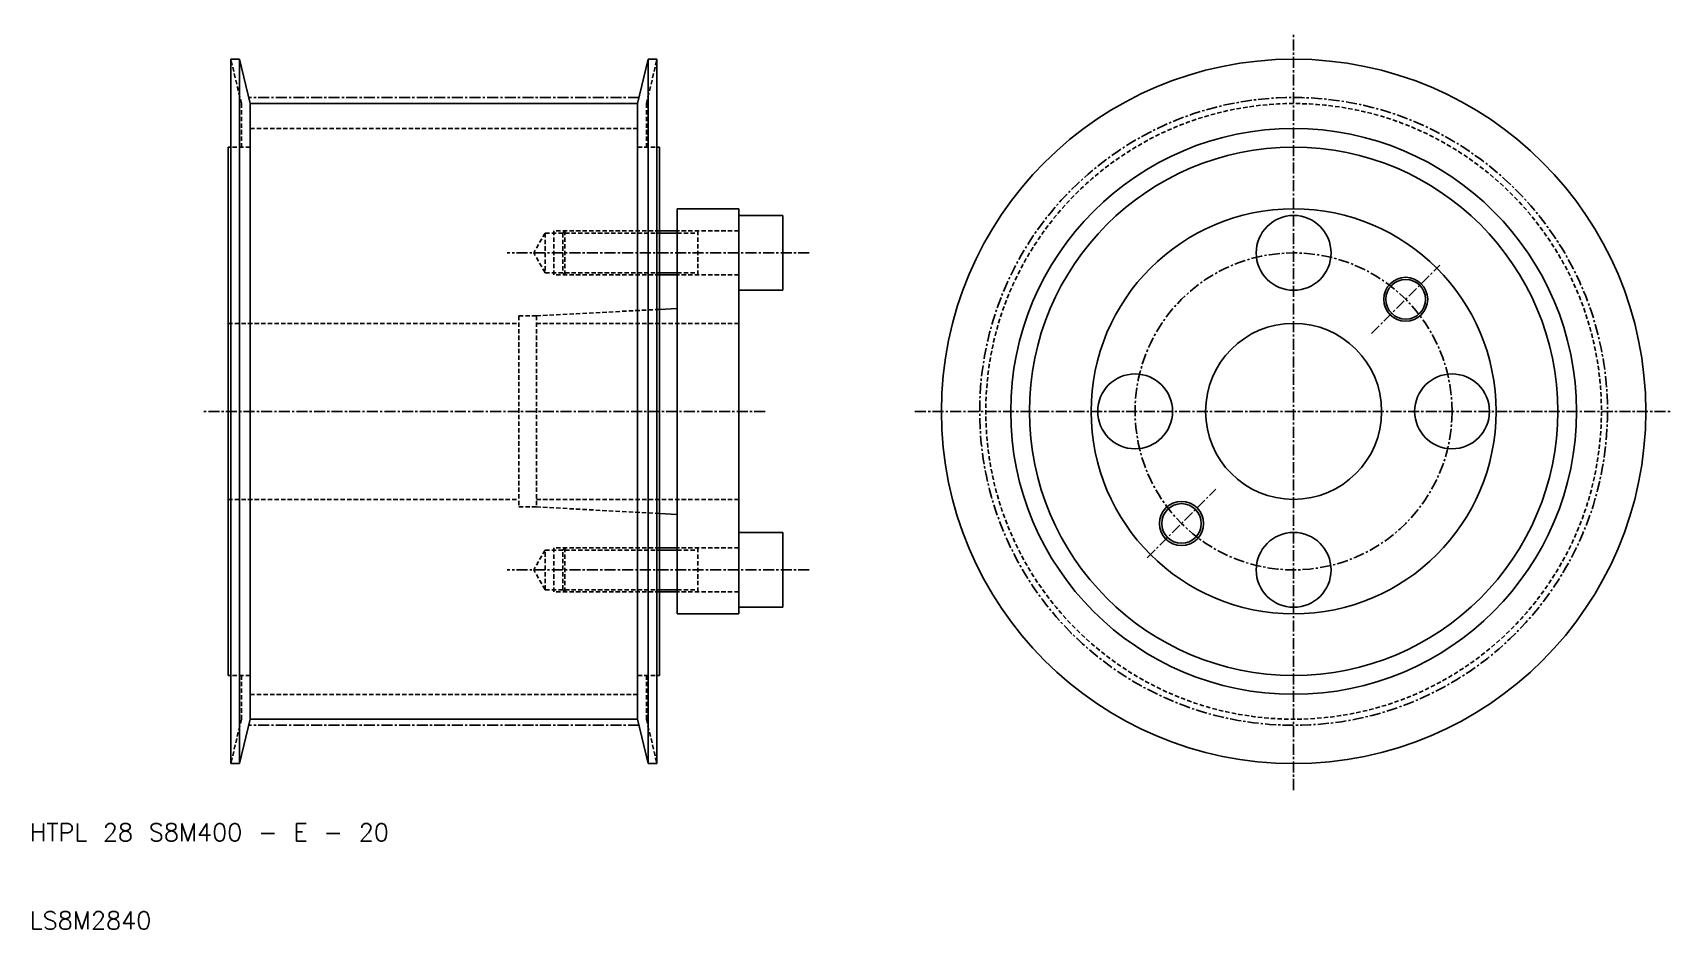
# Model space of a CAD drawing. Extents: x 6 to 192, y 10 to 112.
import ezdxf

# ---------------------------------------------------------------- set-up
doc = ezdxf.new("R2010")
doc.units = 0
doc.linetypes.add('CENTER', pattern=[2, 1.25, -0.25, 0.25, -0.25])
doc.linetypes.add('DASHED', pattern=[0.75, 0.5, -0.25])
doc.layers.get('0').update_dxf_attribs({"linetype": 'CONTINUOUS'})
doc.layers.add('CENTER', color=1, linetype='CENTER')
doc.styles.get("Standard").update_dxf_attribs({"font": 'txt.shx'})

msp = doc.modelspace()

# ---------------------------------------------------------------- linework, layer by layer
at = {"color": 7, "linetype": 'CONTINUOUS'}
for p, q in [((29.49, 108.81), (28.49, 108.81)), ((28.49, 108.81), (28.49, 28.81)), ((30.69, 103.77), (29.49, 108.81)), ((29.49, 108.81), (29.49, 28.81)), ((74.69, 103.77), (75.89, 108.81)), ((75.89, 108.81), (76.89, 108.81)), ((75.89, 108.81), (75.89, 28.81)), ((76.89, 108.81), (76.89, 28.81)), ((30.69, 103.77), (30.69, 33.84)), ((74.69, 103.77), (30.69, 103.77)), ((74.69, 103.77), (74.69, 33.84)), ((28.49, 98.81), (28.19, 98.81)), ((28.19, 98.81), (28.19, 38.81)), ((76.89, 98.81), (77.19, 98.81)), ((77.19, 98.81), (77.19, 38.81)), ((79.19, 91.81), (86.19, 91.81)), ((79.19, 91.81), (79.19, 45.81)), ((86.19, 91.81), (86.19, 45.81)), ((86.19, 91.06), (91.19, 91.06)), ((91.19, 91.06), (91.19, 86.81)), ((79.19, 89.31), (77.19, 89.31)), ((91.19, 82.56), (91.19, 86.81)), ((79.19, 84.31), (77.19, 84.31)), ((86.19, 82.56), (91.19, 82.56)), ((79.19, 80.51), (77.19, 80.4)), ((79.19, 57.11), (77.19, 57.21)), ((86.19, 55.06), (91.19, 55.06)), ((91.19, 55.06), (91.19, 50.81)), ((79.19, 53.31), (77.19, 53.31)), ((91.19, 46.56), (91.19, 50.81)), ((79.19, 48.31), (77.19, 48.31)), ((86.19, 46.56), (91.19, 46.56)), ((79.19, 45.81), (86.19, 45.81)), ((28.49, 38.81), (28.19, 38.81)), ((76.89, 38.81), (77.19, 38.81)), ((30.69, 33.84), (29.49, 28.81)), ((74.69, 33.84), (30.69, 33.84)), ((74.69, 33.84), (75.89, 28.81)), ((29.49, 28.81), (28.49, 28.81)), ((75.89, 28.81), (76.89, 28.81))]:
    msp.add_line(p, q, dxfattribs=at)
at = {"color": 3, "linetype": 'DASHED'}
for p, q in [((29.69, 103.77), (28.49, 108.81)), ((75.69, 103.77), (76.89, 108.81)), ((29.69, 103.77), (29.69, 98.81)), ((75.69, 103.77), (75.69, 98.81)), ((74.69, 100.94), (30.69, 100.94)), ((30.69, 98.81), (28.49, 98.81)), ((74.69, 98.81), (76.89, 98.81)), ((64.19, 89.06), (62.89, 86.81)), ((64.19, 89.06), (77.19, 89.06)), ((64.19, 89.06), (64.19, 84.56)), ((77.19, 89.31), (65.19, 89.31)), ((65.19, 89.31), (65.19, 84.31)), ((66.44, 89.31), (66.19, 89.06)), ((66.19, 89.06), (66.19, 84.56)), ((66.44, 89.31), (66.44, 84.31)), ((86.19, 89.31), (79.19, 89.31)), ((79.19, 89.06), (81.52, 89.06)), ((81.52, 89.31), (81.52, 84.31)), ((64.19, 84.56), (62.89, 86.81)), ((64.19, 84.56), (77.19, 84.56)), ((77.19, 84.31), (65.19, 84.31)), ((66.44, 84.31), (66.19, 84.56)), ((79.19, 84.56), (81.52, 84.56)), ((86.19, 84.31), (79.19, 84.31)), ((63.19, 79.66), (77.19, 80.4)), ((28.19, 78.81), (61.19, 78.81)), ((61.19, 79.66), (61.19, 57.96)), ((61.19, 79.66), (63.19, 79.66)), ((63.19, 79.66), (63.19, 57.96)), ((63.19, 78.81), (86.19, 78.81)), ((28.19, 58.81), (61.19, 58.81)), ((61.19, 57.96), (63.19, 57.96)), ((63.19, 58.81), (86.19, 58.81)), ((63.19, 57.96), (77.19, 57.21)), ((64.19, 53.06), (62.89, 50.81)), ((64.19, 53.06), (77.19, 53.06)), ((64.19, 48.56), (64.19, 53.06)), ((77.19, 53.31), (65.19, 53.31)), ((65.19, 48.31), (65.19, 53.31)), ((66.44, 53.31), (66.19, 53.06)), ((66.19, 48.56), (66.19, 53.06)), ((66.44, 48.31), (66.44, 53.31)), ((86.19, 53.31), (79.19, 53.31)), ((79.19, 53.06), (81.52, 53.06)), ((81.52, 48.31), (81.52, 53.31)), ((64.19, 48.56), (62.89, 50.81)), ((64.19, 48.56), (77.19, 48.56)), ((66.44, 48.31), (66.19, 48.56)), ((79.19, 48.56), (81.52, 48.56)), ((77.19, 48.31), (65.19, 48.31)), ((86.19, 48.31), (79.19, 48.31)), ((30.69, 38.81), (28.49, 38.81)), ((29.69, 33.84), (29.69, 38.81)), ((74.69, 38.81), (76.89, 38.81)), ((75.69, 33.84), (75.69, 38.81)), ((74.69, 36.67), (30.69, 36.67)), ((29.69, 33.84), (28.49, 28.81)), ((75.69, 33.84), (76.89, 28.81))]:
    msp.add_line(p, q, dxfattribs=at)
at = {"color": 3, "linetype": 'CONTINUOUS'}
for p, q in [((79.19, 89.06), (77.19, 89.06)), ((79.19, 84.56), (77.19, 84.56)), ((79.19, 53.06), (77.19, 53.06)), ((79.19, 48.56), (77.19, 48.56))]:
    msp.add_line(p, q, dxfattribs=at)
at = {"color": 7, "linetype": 'CONTINUOUS'}
for centre, radius in [((149.19, 68.81), 40), ((149.19, 68.81), 30), ((149.19, 68.81), 23), ((149.19, 68.81), 23), ((149.19, 86.81), 4.25), ((161.92, 81.54), 2.25), ((149.19, 68.81), 10), ((131.19, 68.81), 4.25), ((167.19, 68.81), 4.25), ((136.46, 56.08), 2.25), ((149.19, 50.81), 4.25)]:
    msp.add_circle(centre, radius, dxfattribs=at)
at = {"color": 3, "linetype": 'DASHED'}
msp.add_circle((149.19, 68.81), 34.96, dxfattribs=at)
at = {"color": 3, "linetype": 'CONTINUOUS'}
for centre, radius in [((149.19, 68.81), 32.13), ((161.92, 81.54), 2.5), ((136.46, 56.08), 2.5)]:
    msp.add_circle(centre, radius, dxfattribs=at)
at = {"layer": 'CENTER', "color": 1, "linetype": 'CENTER'}
for p, q in [((149.19, 25.81), (149.19, 111.81)), ((74.85, 104.46), (30.53, 104.46)), ((94.19, 86.81), (59.89, 86.81)), ((158.03, 77.65), (165.81, 85.42)), ((89.19, 68.81), (25.19, 68.81)), ((106.19, 68.81), (192.19, 68.81)), ((132.57, 52.19), (140.35, 59.97)), ((94.19, 50.81), (59.89, 50.81)), ((74.85, 33.16), (30.53, 33.16))]:
    msp.add_line(p, q, dxfattribs=at)
for radius in [35.65, 18]:
    msp.add_circle((149.19, 68.81), radius, dxfattribs=at)

# ---------------------------------------------------------------- texts
at = {"color": 7, "linetype": 'CONTINUOUS'}
for s, p in [('HTPL 28 S8M400 - E - 20', (5.66, 20)), ('LS8M2840', (5.66, 10))]:
    msp.add_text(s, height=2, dxfattribs=at).set_placement(p)

doc.saveas('drawing.dxf')
